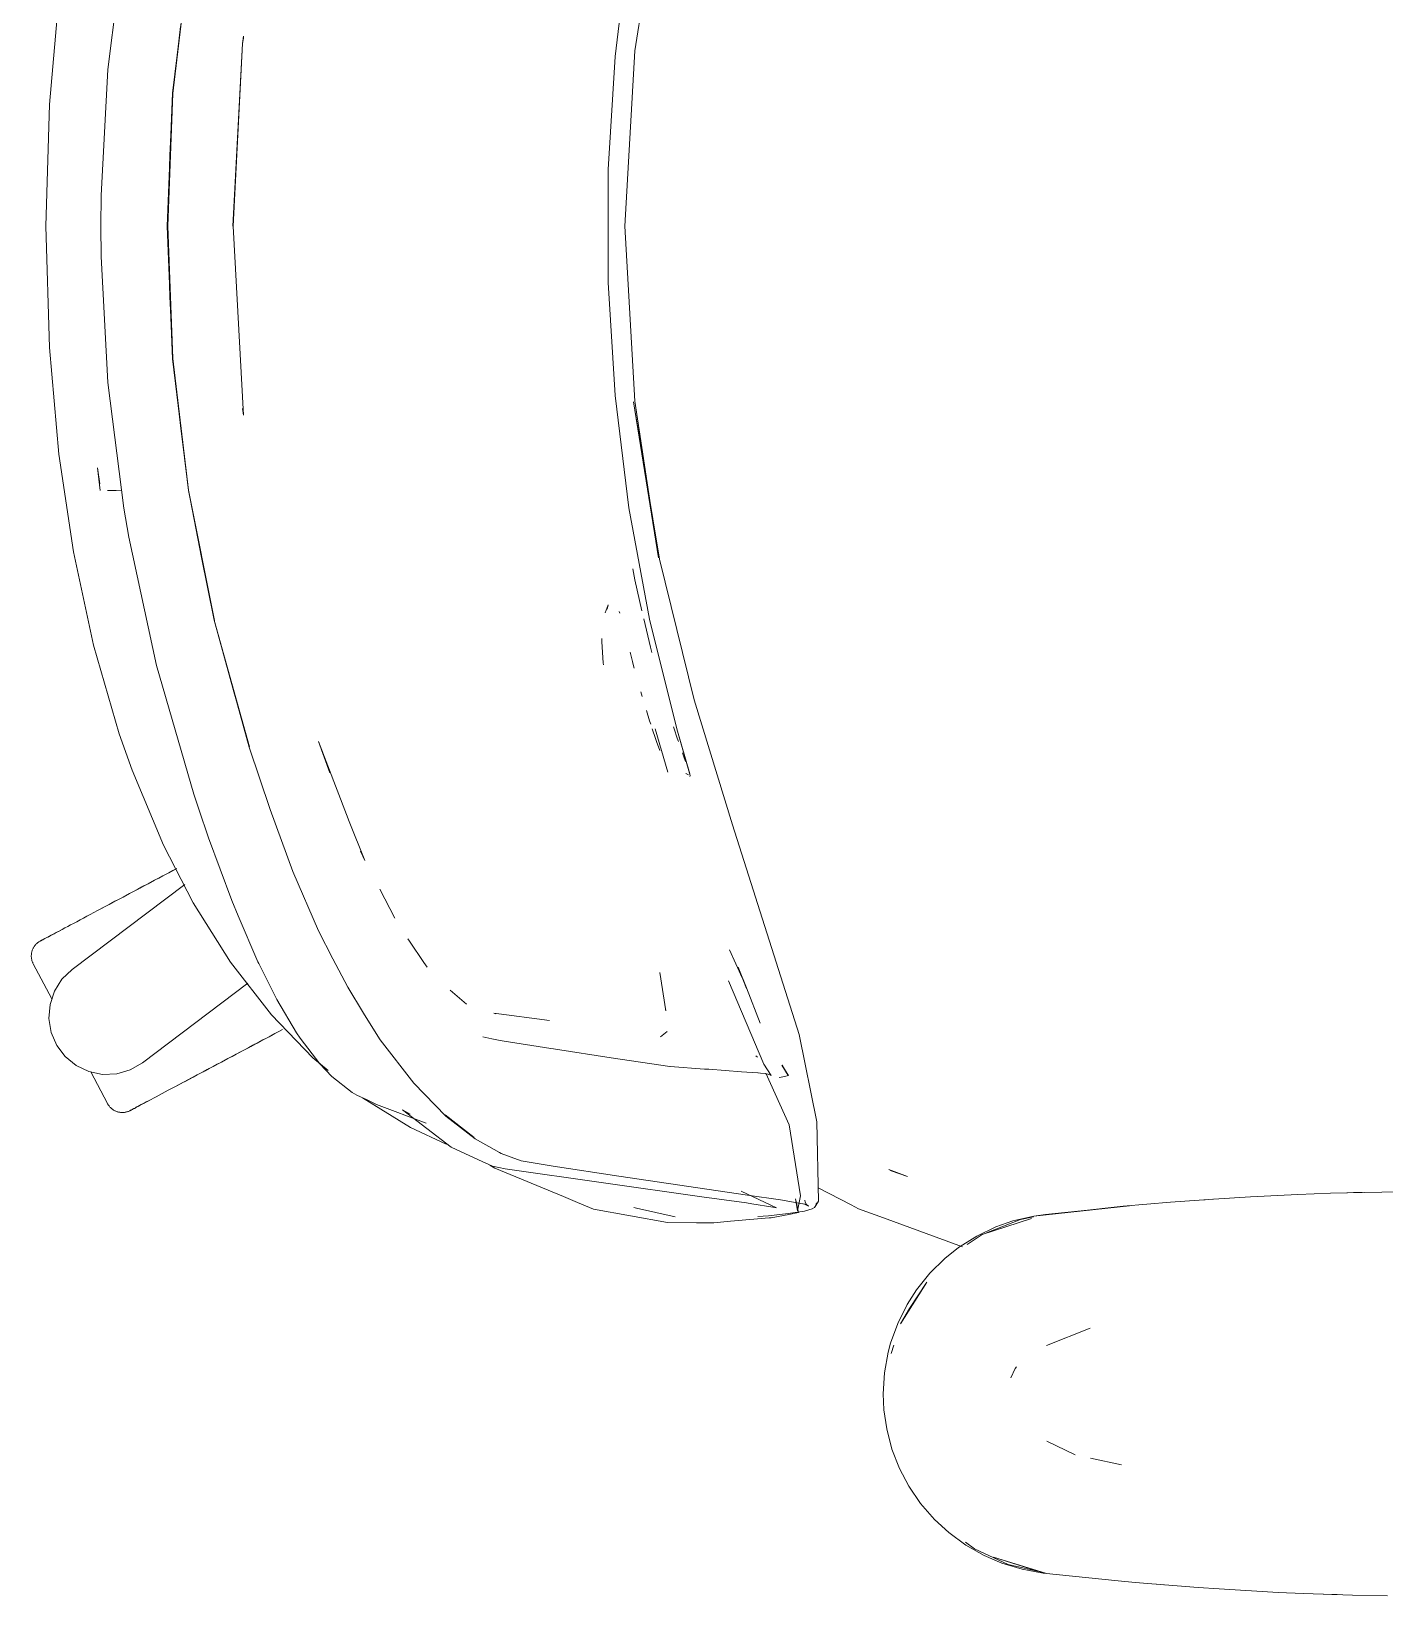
# Model space of a CAD drawing. Header units: millimetres. Extents: x 155927 to 326028, y -36033 to 97293.
# Drawn here: x 171687 to 172011.5, y 10121.7 to 10496.7 of the extents above; entities that cross this region are included whole.
import ezdxf

# ---------------------------------------------------------------- set-up
doc = ezdxf.new("R2010")
doc.units = ezdxf.units.MM
doc.header["$MEASUREMENT"] = 0
doc.layers.add('G-IMPT', color=8, linetype='CONTINUOUS', lineweight=9)
doc.layers.add('I-FURN', color=8, linetype='CONTINUOUS', lineweight=9)

msp = doc.modelspace()

# ---------------------------------------------------------------- linework, layer by layer
at = {"layer": 'G-IMPT'}
for p, q in [((171837.69, 10529.92), (171831.7, 10492.01)), ((171705.38, 10487.54), (171709.2, 10517.71)), ((171830.3, 10517.57), (171827, 10490.65)), ((171720.91, 10481.84), (171724.73, 10513.43)), ((171720.95, 10481.8), (171724.73, 10513.35)), ((171693.64, 10504.73), (171691.38, 10479.16)), ((171720.95, 10481.8), (171722.79, 10497.88)), ((171735.34, 10450.02), (171737.67, 10493.75)), ((171735.4, 10450.02), (171737.67, 10493.75)), ((171737.67, 10493.75), (171737.93, 10495.53)), ((171737.67, 10493.75), (171737.91, 10495.05)), ((171737.95, 10495.3), (171737.91, 10495.05)), ((171825.35, 10463.58), (171827, 10490.65)), ((171831.7, 10492.01), (171829.34, 10450.02)), ((171703.77, 10457.33), (171705.38, 10487.54)), ((171691.38, 10479.16), (171690.53, 10450.02)), ((171720.91, 10481.84), (171719.57, 10450.02)), ((171720.95, 10481.8), (171719.8, 10450.02)), ((171720.27, 10466.91), (171720.95, 10481.8)), ((171720.27, 10466.91), (171719.8, 10450.02)), ((171825.35, 10463.58), (171825.35, 10436.46)), ((171703.77, 10457.33), (171703.67, 10450.02)), ((171690.53, 10450.02), (171691.38, 10420.88)), ((171703.77, 10442.71), (171703.67, 10450.02)), ((171719.57, 10450.02), (171720.91, 10418.21)), ((171720.95, 10418.25), (171719.8, 10450.02)), ((171720.27, 10433.14), (171719.8, 10450.02)), ((171735.4, 10450.02), (171737.9, 10404.68)), ((171831.7, 10408.04), (171829.34, 10450.02)), ((171703.77, 10442.71), (171705.38, 10412.51)), ((171825.35, 10436.46), (171827, 10409.39)), ((171720.95, 10418.25), (171720.27, 10433.14)), ((171691.38, 10420.88), (171693.64, 10395.31)), ((171720.91, 10418.21), (171724.73, 10386.61)), ((171722.79, 10402.17), (171720.95, 10418.25)), ((171720.95, 10418.25), (171724.73, 10386.69)), ((171705.38, 10412.51), (171709.2, 10382.34)), ((171830.3, 10382.47), (171827, 10409.39)), ((171837.69, 10370.12), (171831.43, 10407.86)), ((171831.43, 10407.86), (171837.43, 10370.5)), ((171831.7, 10408.04), (171837.43, 10370.5)), ((171737.9, 10404.68), (171737.67, 10406.29)), ((171737.67, 10406.29), (171737.91, 10404.99)), ((171737.95, 10404.74), (171737.91, 10404.99)), ((171722.79, 10402.17), (171724.73, 10386.69)), ((171693.64, 10395.31), (171697.14, 10371.89)), ((171703.55, 10386.61), (171702.9, 10392.02)), ((171703.47, 10388.25), (171702.9, 10392.02)), ((171705.31, 10386.58), (171707.4, 10386.65)), ((171705.31, 10386.58), (171705.42, 10386.58)), ((171708.64, 10386.7), (171707.4, 10386.65)), ((171724.73, 10386.69), (171727.83, 10370.59)), ((171724.73, 10386.69), (171730.95, 10355.45)), ((171730.95, 10355.45), (171724.73, 10386.61)), ((171709.2, 10382.34), (171710.38, 10375.42)), ((171835.23, 10355.8), (171830.3, 10382.47)), ((171710.38, 10375.42), (171717.05, 10344.63)), ((171701.95, 10349.53), (171697.14, 10371.89)), ((171730.9, 10355.56), (171727.83, 10370.59)), ((171846, 10336.44), (171837.69, 10370.12)), ((171831.28, 10367.85), (171831.75, 10365.22)), ((171831.75, 10365.22), (171833.45, 10357.8)), ((171825.34, 10359.21), (171824.66, 10357.26)), ((171825.34, 10359.21), (171825.13, 10358.16)), ((171735.56, 10338.32), (171730.9, 10355.56)), ((171730.9, 10355.56), (171739.33, 10325.16)), ((171730.9, 10355.56), (171739.29, 10325.07)), ((171828.01, 10357.61), (171828.15, 10357.2)), ((171833.91, 10355.82), (171835.46, 10349.07)), ((171835.23, 10355.8), (171841.78, 10329.48)), ((171708.12, 10328.29), (171701.95, 10349.53)), ((171823.8, 10351.12), (171823.81, 10350.42)), ((171823.91, 10349.05), (171823.81, 10350.42)), ((171823.91, 10349.05), (171824.18, 10345.34)), ((171831.6, 10343.99), (171830.61, 10347.85)), ((171835.46, 10349.07), (171835.8, 10347.79)), ((171725.99, 10313.8), (171717.05, 10344.63)), ((171824.18, 10345.34), (171824.22, 10344.86)), ((171831.6, 10343.99), (171831.21, 10345.51)), ((171735.56, 10338.32), (171739.33, 10325.16)), ((171833.52, 10337.2), (171833.18, 10338.32)), ((171846, 10336.44), (171855.19, 10306.46)), ((171835.29, 10331.41), (171834.51, 10333.9)), ((171835.54, 10330.63), (171835.29, 10331.41)), ((171836.69, 10327.19), (171835.92, 10329.49)), ((171836.58, 10329.49), (171839.62, 10319.06)), ((171841.15, 10329.49), (171841, 10329.95)), ((171841.15, 10329.49), (171841.88, 10327.26)), ((171841.78, 10329.48), (171845.04, 10318.26)), ((171841.78, 10329.48), (171844.84, 10318.95)), ((171841.78, 10329.48), (171844.89, 10318.66)), ((171711.2, 10319.55), (171708.12, 10328.29)), ((171744.3, 10310.15), (171739.29, 10325.07)), ((171755.89, 10326.41), (171758.61, 10318.97)), ((171755.89, 10326.41), (171762.6, 10308.96)), ((171836.69, 10327.19), (171836.94, 10326.47)), ((171837.71, 10324.31), (171836.94, 10326.47)), ((171842.17, 10326.46), (171841.88, 10327.26)), ((171843.15, 10323.71), (171843.5, 10322.74)), ((171843.5, 10322.74), (171843.9, 10321.67)), ((171711.2, 10319.55), (171718.72, 10301.58)), ((171843.95, 10318.8), (171844.57, 10318.42)), ((171843.95, 10318.8), (171844.17, 10318.66)), ((171844.84, 10318.95), (171844.89, 10318.66)), ((171845.04, 10318.26), (171844.91, 10318.02)), ((171725.99, 10313.8), (171727.18, 10310.19)), ((171729.53, 10303.37), (171727.18, 10310.19)), ((171744.3, 10310.15), (171749.75, 10295.27)), ((171762.6, 10308.96), (171763.26, 10307.23)), ((171763.26, 10307.23), (171766.99, 10297.91)), ((171855.19, 10306.46), (171871.18, 10256.22)), ((171729.53, 10303.37), (171735.13, 10288.3)), ((171718.72, 10301.58), (171725.81, 10287.8)), ((171766.99, 10297.91), (171765.99, 10300.15)), ((171749.75, 10295.27), (171755.93, 10281.04)), ((171725.81, 10287.8), (171734.78, 10273.51)), ((171736.61, 10284.62), (171735.13, 10288.3)), ((171774.16, 10284.07), (171770.62, 10291.04)), ((171741.38, 10273.66), (171736.61, 10284.62)), ((171759.32, 10274.32), (171755.93, 10281.04)), ((171777.69, 10278.59), (171777.3, 10279.17)), ((171781.18, 10273.46), (171777.69, 10278.59)), ((171857.47, 10269.78), (171854.43, 10276.5)), ((171734.78, 10273.51), (171744.59, 10260.9)), ((171741.38, 10273.66), (171741.6, 10273.22)), ((171745.6, 10265.21), (171741.6, 10273.22)), ((171759.32, 10274.32), (171762.89, 10267.53)), ((171781.18, 10273.46), (171781.93, 10272.36)), ((171839.15, 10261.88), (171837.75, 10271.04)), ((171862.64, 10249.07), (171854.2, 10269.04)), ((171858.5, 10267.2), (171856.48, 10272.32)), ((171858.5, 10267.41), (171856.48, 10272.31)), ((171856.48, 10272.31), (171858.5, 10267.2)), ((171745.6, 10265.21), (171745.9, 10264.61)), ((171766.66, 10261.3), (171762.89, 10267.53)), ((171787.46, 10266.83), (171791.36, 10263.49)), ((171858.5, 10267.41), (171861.75, 10258.94)), ((171745.9, 10264.61), (171750.64, 10256.61)), ((171766.66, 10261.3), (171770.54, 10255.2)), ((171811.31, 10259.55), (171797.96, 10261.33)), ((171797.96, 10261.33), (171798.43, 10261.18)), ((171839.15, 10261.88), (171839.1, 10262.22)), ((171754.55, 10250.61), (171744.59, 10260.9)), ((171751.5, 10255.32), (171750.64, 10256.61)), ((171756.22, 10249.19), (171751.5, 10255.32)), ((171770.54, 10255.2), (171770.71, 10254.94)), ((171778.73, 10244.51), (171770.71, 10254.94)), ((171795.27, 10255.63), (171797.44, 10255.17)), ((171797.44, 10255.17), (171799.42, 10254.75)), ((171799.89, 10254.67), (171799.42, 10254.75)), ((171811.61, 10252.87), (171799.89, 10254.67)), ((171839.5, 10256.93), (171837.86, 10255.65)), ((171875.37, 10235.27), (171871.18, 10256.22)), ((171754.55, 10250.61), (171758.22, 10247.61)), ((171811.61, 10252.87), (171812.22, 10252.77)), ((171812.73, 10252.69), (171812.22, 10252.77)), ((171826.09, 10250.58), (171812.73, 10252.69)), ((171826.09, 10250.58), (171840.16, 10248.55)), ((171861.18, 10250.78), (171860.75, 10251.05)), ((171759.11, 10246.17), (171756.22, 10249.19)), ((171763.97, 10242.3), (171759.11, 10246.17)), ((171840.24, 10248.54), (171840.16, 10248.55)), ((171840.24, 10248.54), (171848.48, 10247.92)), ((171848.48, 10247.92), (171849.47, 10247.85)), ((171849.47, 10247.85), (171857.33, 10247.29)), ((171857.33, 10247.29), (171861.2, 10246.99)), ((171861.28, 10246.98), (171861.2, 10246.99)), ((171861.28, 10246.98), (171863.66, 10246.69)), ((171864.4, 10246.4), (171862.64, 10249.07)), ((171868.74, 10234.56), (171863.13, 10246.91)), ((171863.68, 10246.68), (171863.66, 10246.69)), ((171863.68, 10246.68), (171864.4, 10246.4)), ((171868.6, 10246.39), (171867.01, 10248.86)), ((171867.01, 10248.86), (171868.54, 10246.37)), ((171868.54, 10246.37), (171867.05, 10248.84)), ((171867.67, 10246.1), (171868.54, 10246.37)), ((171868.6, 10246.39), (171868.54, 10246.37)), ((171778.73, 10244.51), (171786.46, 10236.61)), ((171866.31, 10245.93), (171867.67, 10246.1)), ((171763.97, 10242.3), (171765.11, 10241.69)), ((171765.11, 10241.69), (171767.55, 10240.52)), ((171777.92, 10233.87), (171766.47, 10241)), ((171767.55, 10240.52), (171769.78, 10239.44)), ((171781.68, 10234.93), (171769.78, 10239.44)), ((171776.03, 10238.16), (171777.87, 10237.11)), ((171776.03, 10238.16), (171787.73, 10229.22)), ((171786.26, 10236.91), (171793.2, 10231.52)), ((171786.26, 10236.91), (171789.83, 10234.1)), ((171793.43, 10231.19), (171786.46, 10236.61)), ((171875.37, 10235.27), (171875.76, 10216.28)), ((171786.54, 10229.89), (171777.92, 10233.87)), ((171793.2, 10231.52), (171789.83, 10234.1)), ((171793.43, 10231.19), (171799.27, 10227.9)), ((171868.74, 10234.56), (171871.46, 10217.52)), ((171794.25, 10226.19), (171787.73, 10229.22)), ((171799.27, 10227.9), (171799.69, 10227.69)), ((171804.48, 10225.93), (171799.69, 10227.69)), ((171794.25, 10226.19), (171797.62, 10224.62)), ((171797.01, 10224.9), (171798.18, 10224.13)), ((171800.61, 10223.97), (171797.62, 10224.62)), ((171798.18, 10224.13), (171814.63, 10217.33)), ((171847.83, 10217.3), (171800.61, 10223.97)), ((171804.48, 10225.93), (171812.15, 10224.63)), ((171827.92, 10222.24), (171812.15, 10224.63)), ((171892.63, 10223.81), (171897.09, 10222.17)), ((171892.63, 10223.81), (171893.21, 10223.55)), ((171858.79, 10217.69), (171827.92, 10222.24)), ((171897.09, 10222.17), (171893.21, 10223.55)), ((171814.63, 10217.33), (171817.99, 10215.94)), ((171847.83, 10217.3), (171858.49, 10215.86)), ((171865.67, 10214.67), (171857.27, 10218.66)), ((171866.64, 10216.57), (171858.79, 10217.69)), ((171872.91, 10215.47), (171866.64, 10216.57)), ((171870.28, 10216.81), (171870.77, 10213.94)), ((171870.28, 10216.81), (171871.01, 10213.53)), ((171870.77, 10213.94), (171871.46, 10217.52)), ((171872.49, 10216.51), (171872.56, 10216.01)), ((171875.76, 10216.28), (171875.15, 10215.24)), ((171875.69, 10219.47), (171883.59, 10215.33)), ((171970.49, 10216.74), (171960.2, 10216.01)), ((171968.45, 10216.6), (171967.03, 10216.47)), ((171968.45, 10216.6), (171970.35, 10216.69)), ((171970.49, 10216.74), (171979.36, 10217.3)), ((171990.67, 10217.84), (171979.36, 10217.3)), ((171990.67, 10217.84), (171998.55, 10218.13)), ((172010.85, 10218.43), (171998.55, 10218.13)), ((172002.42, 10218.21), (172004.08, 10218.29)), ((172004.08, 10218.29), (172006.16, 10218.29)), ((172010.85, 10218.43), (172016.33, 10218.5)), ((171821.85, 10214.35), (171817.99, 10215.94)), ((171839.55, 10211.11), (171821.85, 10214.35)), ((171832.1, 10214.57), (171831.53, 10214.72)), ((171841.41, 10212.52), (171832.1, 10214.57)), ((171859.79, 10215.64), (171858.49, 10215.86)), ((171859.79, 10215.64), (171864.81, 10214.81)), ((171863.8, 10212.75), (171861.21, 10212.54)), ((171868.48, 10213.27), (171863.8, 10212.75)), ((171864.43, 10212.27), (171868.68, 10213.08)), ((171865.67, 10214.67), (171864.81, 10214.81)), ((171869.1, 10213.34), (171868.48, 10213.27)), ((171868.68, 10213.08), (171871.01, 10213.53)), ((171869.1, 10213.34), (171872.38, 10213.88)), ((171872.29, 10215.63), (171872.91, 10215.47)), ((171872.29, 10215.63), (171873.39, 10215.08)), ((171874.24, 10214.43), (171872.38, 10213.88)), ((171872.89, 10215.47), (171872.56, 10216.01)), ((171872.89, 10215.47), (171873.39, 10215.08)), ((171874.24, 10214.43), (171874.78, 10214.75)), ((171874.78, 10214.75), (171875.15, 10215.24)), ((171875.28, 10215.87), (171875.15, 10215.24)), ((171875.15, 10215.24), (171875.17, 10215.32)), ((171875.28, 10215.87), (171875.17, 10215.32)), ((171883.59, 10215.33), (171885.35, 10214.4)), ((171891.33, 10212.21), (171885.35, 10214.4)), ((171927.37, 10212.67), (171922.41, 10211.52)), ((171927.29, 10212.46), (171924.24, 10211.88)), ((171927.37, 10212.67), (171950.32, 10215.13)), ((171927.37, 10212.67), (171948.81, 10215.02)), ((171927.37, 10212.67), (171930.19, 10213.01)), ((171950.32, 10215.13), (171930.19, 10213.01)), ((171948.81, 10215.02), (171960.2, 10216.01)), ((171839.55, 10211.11), (171846.51, 10211.09)), ((171846.51, 10211.09), (171850.68, 10211.08)), ((171854.64, 10211.43), (171850.68, 10211.08)), ((171863.96, 10212.23), (171854.64, 10211.43)), ((171863.96, 10212.23), (171864.43, 10212.27)), ((171910.27, 10205.27), (171891.33, 10212.21)), ((171913.7, 10207.88), (171918.28, 10210.07)), ((171915.02, 10208.27), (171926.87, 10212.09)), ((171915.02, 10208.27), (171917.73, 10209.17)), ((171924.24, 10211.88), (171916.06, 10208.68)), ((171917.73, 10209.17), (171926.87, 10212.09)), ((171918.28, 10210.07), (171922.41, 10211.52)), ((171906.06, 10202.53), (171909.37, 10205.15)), ((171913.7, 10207.88), (171909.37, 10205.15)), ((171915.02, 10208.27), (171911.44, 10205.85)), ((171902.46, 10198.98), (171906.06, 10202.53)), ((171902.46, 10198.98), (171899.27, 10195)), ((171895.41, 10186.85), (171901.73, 10196.8)), ((171897, 10191.45), (171899.27, 10195)), ((171897.57, 10190.53), (171901.73, 10196.8)), ((171894.76, 10186.95), (171897, 10191.45)), ((171895.41, 10186.85), (171897.57, 10190.53)), ((171894.76, 10186.95), (171893.05, 10182.17)), ((171940.89, 10185.77), (171930.46, 10181.63)), ((171891.61, 10175.09), (171892.49, 10180.04)), ((171892.49, 10180.04), (171893.05, 10182.17)), ((171893.85, 10181.73), (171893.23, 10179.71)), ((171891.31, 10170.05), (171891.61, 10175.09)), ((171921.92, 10173.88), (171922.94, 10176.1)), ((171922.94, 10176.1), (171923.24, 10176.55)), ((171891.31, 10170.05), (171891.48, 10166.21)), ((171892.13, 10161.69), (171891.48, 10166.21)), ((171892.13, 10161.69), (171893.39, 10156.83)), ((171895.22, 10152.12), (171893.39, 10156.83)), ((171930.56, 10158.68), (171937.34, 10155.41)), ((171948.39, 10153.07), (171940.96, 10154.65)), ((171897.41, 10147.95), (171895.22, 10152.12)), ((171897.41, 10147.95), (171900.24, 10143.78)), ((171900.24, 10143.78), (171903.57, 10139.95)), ((171907, 10136.78), (171903.57, 10139.95)), ((171907, 10136.78), (171911.09, 10133.79)), ((171911.05, 10134.48), (171913.15, 10132.88)), ((171915.53, 10131.27), (171911.09, 10133.79)), ((171921.22, 10129.15), (171913.15, 10132.88)), ((171915.53, 10131.27), (171919.77, 10129.46)), ((171930.19, 10127.1), (171917.73, 10130.93)), ((171917.73, 10130.93), (171926.87, 10128.02)), ((171919.77, 10129.46), (171924.63, 10128)), ((171921.22, 10129.15), (171929.62, 10127.23)), ((171929.67, 10127.1), (171924.63, 10128)), ((171930.19, 10127.1), (171926.87, 10128.02)), ((171947.6, 10125.2), (171929.67, 10127.1)), ((171951.73, 10124.85), (171947.6, 10125.2)), ((171966.79, 10123.6), (171951.73, 10124.85)), ((171958.6, 10124.26), (171956.93, 10124.42)), ((171966.79, 10123.6), (171971.88, 10123.28)), ((171971.88, 10123.28), (171986.01, 10122.47)), ((171992.04, 10122.21), (171986.01, 10122.47)), ((171992.04, 10122.21), (172003.8, 10121.83)), ((171996.92, 10122.07), (171998.86, 10121.96)), ((171998.86, 10121.96), (172000.16, 10121.95)), ((172012.22, 10121.66), (172003.8, 10121.83))]:
    msp.add_line(p, q, dxfattribs=at)
at = {"layer": 'I-FURN'}
for p, q in [((171719.03, 10294.47), (171720.01, 10294.99)), ((171720.54, 10295.27), (171719.56, 10294.75)), ((171720.01, 10294.99), (171720.99, 10295.51)), ((171721.51, 10295.79), (171720.54, 10295.27)), ((171720.99, 10295.51), (171721.95, 10296.02)), ((171696.81, 10271.77), (171723.88, 10292.17)), ((171712.02, 10290.75), (171713.03, 10291.28)), ((171713.57, 10291.57), (171712.57, 10291.03)), ((171713.03, 10291.28), (171714.03, 10291.81)), ((171714.57, 10292.1), (171713.57, 10291.57)), ((171714.03, 10291.81), (171715.04, 10292.35)), ((171715.58, 10292.64), (171714.57, 10292.1)), ((171715.04, 10292.35), (171716.04, 10292.88)), ((171716.58, 10293.17), (171715.58, 10292.64)), ((171716.04, 10292.88), (171717.04, 10293.41)), ((171717.58, 10293.7), (171716.58, 10293.17)), ((171717.04, 10293.41), (171718.04, 10293.94)), ((171718.58, 10294.23), (171717.58, 10293.7)), ((171718.04, 10293.94), (171719.03, 10294.47)), ((171719.56, 10294.75), (171718.58, 10294.23)), ((171705.19, 10287.11), (171706.14, 10287.62)), ((171706.65, 10287.89), (171705.7, 10287.38)), ((171706.14, 10287.62), (171707.1, 10288.13)), ((171707.62, 10288.4), (171706.65, 10287.89)), ((171707.1, 10288.13), (171708.06, 10288.64)), ((171708.59, 10288.92), (171707.62, 10288.4)), ((171708.06, 10288.64), (171709.04, 10289.16)), ((171709.58, 10289.44), (171708.59, 10288.92)), ((171709.04, 10289.16), (171710.03, 10289.69)), ((171710.57, 10289.97), (171709.58, 10289.44)), ((171710.03, 10289.69), (171711.02, 10290.21)), ((171711.56, 10290.5), (171710.57, 10289.97)), ((171711.02, 10290.21), (171712.02, 10290.75)), ((171712.57, 10291.03), (171711.56, 10290.5)), ((171698.71, 10283.67), (171697.93, 10283.25)), ((171699.51, 10284.09), (171698.71, 10283.67)), ((171700.33, 10284.53), (171699.51, 10284.09)), ((171701.18, 10284.98), (171700.33, 10284.53)), ((171702.05, 10285.44), (171701.18, 10284.98)), ((171702.94, 10285.91), (171702.05, 10285.44)), ((171703.84, 10286.4), (171702.94, 10285.91)), ((171703.35, 10286.13), (171704.26, 10286.62)), ((171704.76, 10286.89), (171703.84, 10286.4)), ((171704.26, 10286.62), (171705.19, 10287.11)), ((171705.7, 10287.38), (171704.76, 10286.89)), ((171691.8, 10279.99), (171691.37, 10279.76)), ((171691.56, 10279.87), (171692.01, 10280.1)), ((171692.26, 10280.24), (171691.8, 10279.99)), ((171692.01, 10280.1), (171692.49, 10280.36)), ((171692.76, 10280.5), (171692.26, 10280.24)), ((171692.49, 10280.36), (171693.01, 10280.63)), ((171693.3, 10280.79), (171692.76, 10280.5)), ((171693.01, 10280.63), (171693.56, 10280.93)), ((171693.87, 10281.09), (171693.3, 10280.79)), ((171693.56, 10280.93), (171694.14, 10281.24)), ((171694.47, 10281.41), (171693.87, 10281.09)), ((171695.1, 10281.75), (171694.47, 10281.41)), ((171695.77, 10282.1), (171695.1, 10281.75)), ((171696.46, 10282.47), (171695.77, 10282.1)), ((171697.18, 10282.85), (171696.46, 10282.47)), ((171697.93, 10283.25), (171697.18, 10282.85)), ((171687.18, 10276.11), (171687.22, 10276.27)), ((171687.22, 10276.27), (171687.27, 10276.42)), ((171687.27, 10276.42), (171687.33, 10276.57)), ((171687.33, 10276.57), (171687.4, 10276.72)), ((171687.4, 10276.72), (171687.47, 10276.86)), ((171687.47, 10276.86), (171687.54, 10277.01)), ((171687.54, 10277.01), (171687.62, 10277.14)), ((171687.62, 10277.14), (171687.71, 10277.28)), ((171687.71, 10277.28), (171687.8, 10277.41)), ((171687.8, 10277.41), (171687.9, 10277.54)), ((171687.9, 10277.54), (171688.01, 10277.66)), ((171688.01, 10277.66), (171688.11, 10277.78)), ((171688.11, 10277.78), (171688.23, 10277.9)), ((171688.23, 10277.9), (171688.34, 10278.01)), ((171688.34, 10278.01), (171688.46, 10278.12)), ((171688.46, 10278.12), (171688.59, 10278.22)), ((171688.59, 10278.22), (171688.72, 10278.31)), ((171688.72, 10278.31), (171688.85, 10278.41)), ((171688.85, 10278.41), (171688.99, 10278.49)), ((171688.99, 10278.49), (171689.13, 10278.57)), ((171689.13, 10278.57), (171689.17, 10278.59)), ((171689.21, 10278.62), (171689.17, 10278.6)), ((171689.17, 10278.59), (171689.19, 10278.6)), ((171689.17, 10278.6), (171689.17, 10278.59)), ((171689.19, 10278.6), (171689.25, 10278.63)), ((171689.3, 10278.66), (171689.21, 10278.62)), ((171689.25, 10278.63), (171689.35, 10278.69)), ((171689.42, 10278.73), (171689.3, 10278.66)), ((171689.35, 10278.69), (171689.49, 10278.76)), ((171689.58, 10278.81), (171689.42, 10278.73)), ((171689.49, 10278.76), (171689.67, 10278.86)), ((171689.78, 10278.92), (171689.58, 10278.81)), ((171689.67, 10278.86), (171689.89, 10278.98)), ((171690.02, 10279.05), (171689.78, 10278.92)), ((171689.89, 10278.98), (171690.14, 10279.11)), ((171690.3, 10279.2), (171690.02, 10279.05)), ((171690.14, 10279.11), (171690.44, 10279.27)), ((171690.62, 10279.36), (171690.3, 10279.2)), ((171690.44, 10279.27), (171690.78, 10279.45)), ((171690.97, 10279.55), (171690.62, 10279.36)), ((171690.78, 10279.45), (171691.15, 10279.65)), ((171691.37, 10279.76), (171690.97, 10279.55)), ((171691.15, 10279.65), (171691.56, 10279.87)), ((171687.03, 10275.16), (171687.04, 10275.32)), ((171687.03, 10275), (171687.03, 10275.16)), ((171687.03, 10274.84), (171687.03, 10275)), ((171687.04, 10274.68), (171687.03, 10274.84)), ((171687.04, 10275.32), (171687.05, 10275.48)), ((171687.06, 10274.52), (171687.04, 10274.68)), ((171687.05, 10275.48), (171687.07, 10275.64)), ((171687.09, 10274.36), (171687.06, 10274.52)), ((171687.07, 10275.64), (171687.1, 10275.8)), ((171687.12, 10274.2), (171687.09, 10274.36)), ((171687.1, 10275.8), (171687.14, 10275.96)), ((171687.15, 10274.04), (171687.12, 10274.2)), ((171687.14, 10275.96), (171687.18, 10276.11)), ((171687.19, 10273.89), (171687.15, 10274.04)), ((171687.24, 10273.73), (171687.19, 10273.89)), ((171687.3, 10273.58), (171687.24, 10273.73)), ((171687.36, 10273.43), (171687.3, 10273.58)), ((171687.43, 10273.29), (171687.36, 10273.43)), ((171687.5, 10273.14), (171687.43, 10273.29)), ((171687.5, 10273.14), (171691.97, 10264.73)), ((171692.58, 10266.58), (171694.38, 10269.43)), ((171694.38, 10269.43), (171696.81, 10271.77)), ((171691.52, 10263.38), (171692.58, 10266.58)), ((171738.97, 10268.5), (171713.66, 10249.42)), ((171691.25, 10260.02), (171691.52, 10263.38)), ((171691.8, 10256.69), (171691.25, 10260.02)), ((171693.13, 10253.58), (171691.8, 10256.69)), ((171739.64, 10253.33), (171740.63, 10253.86)), ((171741.16, 10254.14), (171740.17, 10253.61)), ((171740.63, 10253.86), (171741.61, 10254.38)), ((171742.14, 10254.66), (171741.16, 10254.14)), ((171741.61, 10254.38), (171742.58, 10254.9)), ((171743.11, 10255.17), (171742.14, 10254.66)), ((171742.58, 10254.9), (171743.55, 10255.41)), ((171744.06, 10255.68), (171743.11, 10255.17)), ((171743.55, 10255.41), (171744.5, 10255.92)), ((171745.01, 10256.19), (171744.06, 10255.68)), ((171744.5, 10255.92), (171745.44, 10256.41)), ((171745.94, 10256.68), (171745.01, 10256.19)), ((171745.44, 10256.41), (171746.36, 10256.9)), ((171746.85, 10257.17), (171745.94, 10256.68)), ((171746.36, 10256.9), (171747.27, 10257.39)), ((171695.16, 10250.89), (171693.13, 10253.58)), ((171697.77, 10248.76), (171695.16, 10250.89)), ((171732.62, 10249.6), (171733.62, 10250.13)), ((171734.16, 10250.42), (171733.16, 10249.89)), ((171733.62, 10250.13), (171734.62, 10250.66)), ((171735.16, 10250.95), (171734.16, 10250.42)), ((171734.62, 10250.66), (171735.63, 10251.2)), ((171736.17, 10251.49), (171735.16, 10250.95)), ((171735.63, 10251.2), (171736.63, 10251.73)), ((171737.18, 10252.02), (171736.17, 10251.49)), ((171736.63, 10251.73), (171737.64, 10252.27)), ((171738.18, 10252.55), (171737.18, 10252.02)), ((171737.64, 10252.27), (171738.64, 10252.8)), ((171739.18, 10253.09), (171738.18, 10252.55)), ((171738.64, 10252.8), (171739.64, 10253.33)), ((171740.17, 10253.61), (171739.18, 10253.09)), ((171700.82, 10247.32), (171697.77, 10248.76)), ((171704.13, 10246.65), (171700.82, 10247.32)), ((171701.28, 10247.23), (171705.31, 10239.64)), ((171707.5, 10246.79), (171704.13, 10246.65)), ((171710.74, 10247.73), (171707.5, 10246.79)), ((171713.66, 10249.42), (171710.74, 10247.73)), ((171726.36, 10246.27), (171725.44, 10245.78)), ((171725.86, 10246), (171726.79, 10246.5)), ((171727.3, 10246.77), (171726.36, 10246.27)), ((171726.79, 10246.5), (171727.73, 10247)), ((171728.25, 10247.27), (171727.3, 10246.77)), ((171727.73, 10247), (171728.69, 10247.51)), ((171729.21, 10247.79), (171728.25, 10247.27)), ((171728.69, 10247.51), (171729.66, 10248.03)), ((171730.19, 10248.31), (171729.21, 10247.79)), ((171729.66, 10248.03), (171730.64, 10248.55)), ((171731.17, 10248.83), (171730.19, 10248.31)), ((171730.64, 10248.55), (171731.63, 10249.07)), ((171732.16, 10249.36), (171731.17, 10248.83)), ((171731.63, 10249.07), (171732.62, 10249.6)), ((171733.16, 10249.89), (171732.16, 10249.36)), ((171718.39, 10242.03), (171719.12, 10242.42)), ((171719.12, 10242.42), (171719.88, 10242.83)), ((171719.88, 10242.83), (171720.67, 10243.24)), ((171720.67, 10243.24), (171721.48, 10243.68)), ((171721.48, 10243.68), (171722.32, 10244.12)), ((171722.78, 10244.37), (171721.93, 10243.91)), ((171722.32, 10244.12), (171723.17, 10244.58)), ((171723.65, 10244.83), (171722.78, 10244.37)), ((171723.17, 10244.58), (171724.05, 10245.04)), ((171724.53, 10245.3), (171723.65, 10244.83)), ((171724.05, 10245.04), (171724.95, 10245.52)), ((171725.44, 10245.78), (171724.53, 10245.3)), ((171724.95, 10245.52), (171725.86, 10246)), ((171705.33, 10239.6), (171705.31, 10239.64)), ((171705.41, 10239.46), (171705.33, 10239.6)), ((171705.5, 10239.33), (171705.41, 10239.46)), ((171705.59, 10239.19), (171705.5, 10239.33)), ((171705.68, 10239.07), (171705.59, 10239.19)), ((171705.79, 10238.94), (171705.68, 10239.07)), ((171705.89, 10238.82), (171705.79, 10238.94)), ((171706, 10238.7), (171705.89, 10238.82)), ((171706.12, 10238.59), (171706, 10238.7)), ((171711.74, 10238.5), (171712.04, 10238.65)), ((171712.21, 10238.75), (171711.9, 10238.58)), ((171712.04, 10238.65), (171712.37, 10238.83)), ((171712.57, 10238.94), (171712.21, 10238.75)), ((171712.37, 10238.83), (171712.75, 10239.03)), ((171712.96, 10239.15), (171712.57, 10238.94)), ((171712.75, 10239.03), (171713.16, 10239.25)), ((171713.39, 10239.38), (171712.96, 10239.15)), ((171713.16, 10239.25), (171713.6, 10239.49)), ((171713.86, 10239.62), (171713.39, 10239.38)), ((171713.6, 10239.49), (171714.08, 10239.74)), ((171714.36, 10239.89), (171713.86, 10239.62)), ((171714.08, 10239.74), (171714.6, 10240.02)), ((171714.89, 10240.17), (171714.36, 10239.89)), ((171714.6, 10240.02), (171715.15, 10240.31)), ((171715.46, 10240.48), (171714.89, 10240.17)), ((171715.15, 10240.31), (171715.74, 10240.62)), ((171715.74, 10240.62), (171716.35, 10240.95)), ((171716.35, 10240.95), (171717, 10241.29)), ((171717, 10241.29), (171717.68, 10241.65)), ((171717.68, 10241.65), (171718.39, 10242.03)), ((171706.24, 10238.48), (171706.12, 10238.59)), ((171706.36, 10238.38), (171706.24, 10238.48)), ((171706.49, 10238.28), (171706.36, 10238.38)), ((171706.62, 10238.19), (171706.49, 10238.28)), ((171706.76, 10238.1), (171706.62, 10238.19)), ((171706.9, 10238.02), (171706.76, 10238.1)), ((171707.04, 10237.94), (171706.9, 10238.02)), ((171707.18, 10237.87), (171707.04, 10237.94)), ((171707.33, 10237.81), (171707.18, 10237.87)), ((171707.48, 10237.75), (171707.33, 10237.81)), ((171707.64, 10237.7), (171707.48, 10237.75)), ((171707.79, 10237.65), (171707.64, 10237.7)), ((171707.95, 10237.61), (171707.79, 10237.65)), ((171708.1, 10237.58), (171707.95, 10237.61)), ((171708.26, 10237.55), (171708.1, 10237.58)), ((171708.42, 10237.53), (171708.26, 10237.55)), ((171708.58, 10237.51), (171708.42, 10237.53)), ((171708.74, 10237.51), (171708.58, 10237.51)), ((171708.9, 10237.5), (171708.74, 10237.51)), ((171709.07, 10237.51), (171708.9, 10237.5)), ((171709.23, 10237.52), (171709.07, 10237.51)), ((171709.39, 10237.54), (171709.23, 10237.52)), ((171709.55, 10237.56), (171709.39, 10237.54)), ((171709.7, 10237.59), (171709.55, 10237.56)), ((171709.86, 10237.63), (171709.7, 10237.59)), ((171710.02, 10237.67), (171709.86, 10237.63)), ((171710.17, 10237.72), (171710.02, 10237.67)), ((171710.32, 10237.78), (171710.17, 10237.72)), ((171710.47, 10237.84), (171710.32, 10237.78)), ((171710.62, 10237.9), (171710.47, 10237.84)), ((171710.76, 10237.98), (171710.62, 10237.9)), ((171710.76, 10237.98), (171710.78, 10237.99)), ((171710.77, 10237.98), (171710.76, 10237.98)), ((171710.81, 10238), (171710.77, 10237.98)), ((171710.78, 10237.99), (171710.84, 10238.02)), ((171710.89, 10238.05), (171710.81, 10238)), ((171710.84, 10238.02), (171710.94, 10238.07)), ((171711.01, 10238.11), (171710.89, 10238.05)), ((171710.94, 10238.07), (171711.08, 10238.15)), ((171711.18, 10238.2), (171711.01, 10238.11)), ((171711.08, 10238.15), (171711.26, 10238.24)), ((171711.38, 10238.3), (171711.18, 10238.2)), ((171711.26, 10238.24), (171711.48, 10238.36)), ((171711.62, 10238.43), (171711.38, 10238.3)), ((171711.48, 10238.36), (171711.74, 10238.5)), ((171711.9, 10238.58), (171711.62, 10238.43))]:
    msp.add_line(p, q, dxfattribs=at)

doc.saveas('drawing.dxf')
